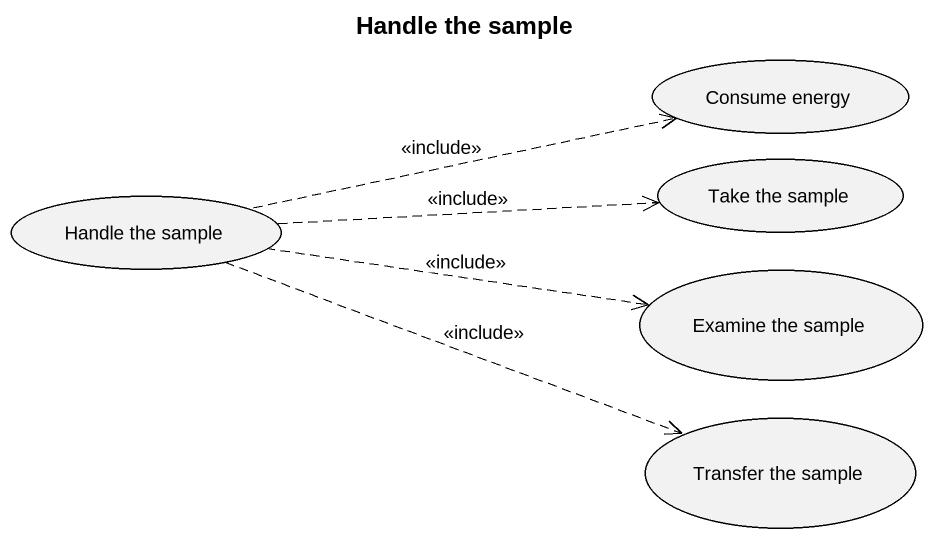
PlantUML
@startuml
title Handle the sample
usecase "Consume energy" as Consume_energy
usecase "Take the sample" as Take_the_sample
usecase "Handle the sample" as Handle_the_sample
usecase "Examine the sample" as Examine_the_sample
usecase "Transfer the sample" as Transfer_the_sample
Handle_the_sample .right.> Consume_energy : <<include>>
Handle_the_sample .right.> Take_the_sample : <<include>>
Handle_the_sample .right.> Examine_the_sample : <<include>>
Handle_the_sample .right.> Transfer_the_sample : <<include>>
@enduml
